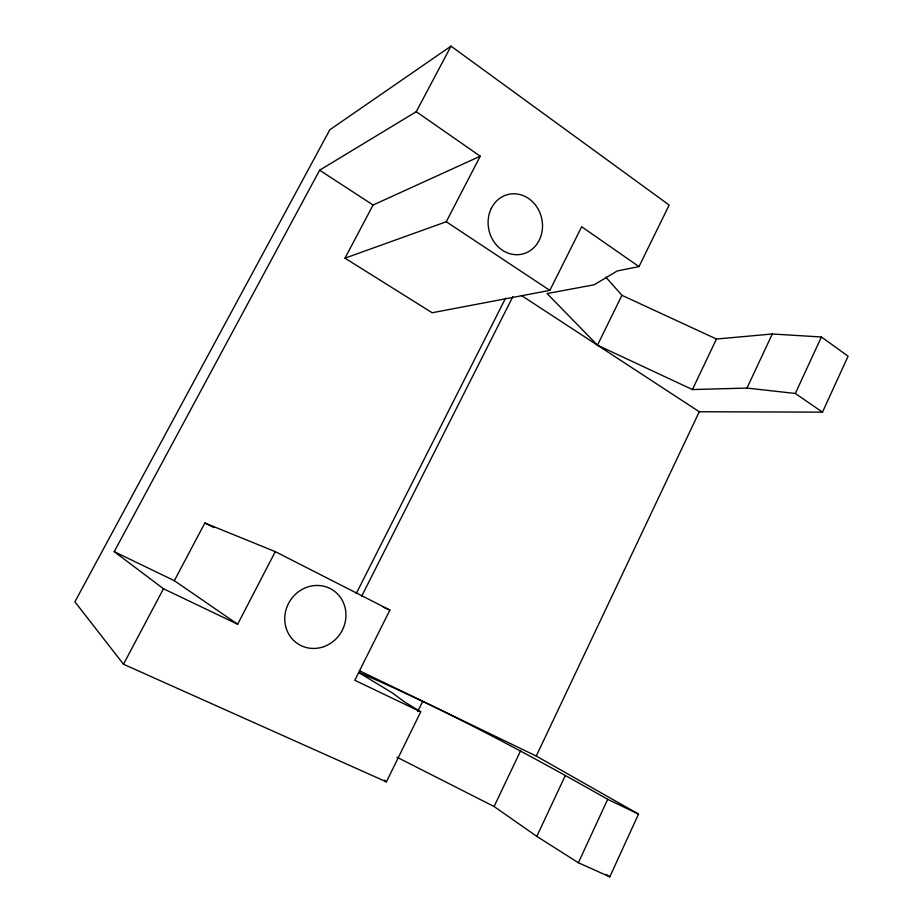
<?xml version="1.0" encoding="UTF-8"?>
<svg xmlns="http://www.w3.org/2000/svg" width="923" height="923" viewBox="0 0 923 923"><rect width="100%" height="100%" fill="white"/><g stroke="black" fill="none" stroke-linecap="round" stroke-linejoin="round"><path stroke-width="1.38" d="M396.913 757.195L494.082 806.517L536.805 836.376L578.375 862.74L609.791 876.85L638.52 814.086L536.263 756.052L359.428 670.709M521.449 295.498L699.276 411.739L822.485 412.143L848.099 356.197L821.412 336.999L772.32 333.988L716.456 339.029L621.929 295.314L605.788 277.119M578.375 862.74L607.692 799.318C526.745 753.341 444.644 709.256 359.024 672.498M358.92 672.636L392.263 692.885L404.747 702.068L420.726 711.829L386.402 781.862L123.486 664.237L74.901 601.796L329.823 129.762L451.001 46.15L669.163 205.056L638.993 266.597L617.199 270.958L594.227 284.78L547.074 293.537L597.458 345.179L692.423 389.552L746.961 388.075L795.314 393.463L821.412 336.999M536.805 836.376L565.141 775.92M746.961 388.075L772.32 333.988M536.263 756.052L699.276 411.739M494.082 806.517L520.745 750.468M692.423 389.552L716.456 339.029M417.704 711.552L422.757 701.272M597.458 345.179L621.929 295.314M275.285 551.642L237.649 624.236L174.343 580.682L204.86 522.995L275.285 551.642L389.91 610.068L354.778 680.274L420.726 711.829M237.649 624.236L163.475 588.759L114.221 551.654L319.635 170.201L416.261 111.706L480.248 156.206L373.088 205.021L344.971 258.163L432.16 312.747L549.843 290.376L581.675 226.746L638.993 266.597M356.29 593.454L505.573 298.141M361.516 596.512L512.819 296.698M344.971 258.163L446.271 221.751L480.248 156.206M123.486 664.237L163.475 588.759M416.261 111.706L451.001 46.15M383.345 607.242L389.91 610.068M607.692 799.318L638.52 814.086M114.221 551.654L174.343 580.682M204.86 522.995L213.801 527.541M319.635 170.201L373.088 205.021M446.271 221.751L549.843 290.376M606.238 874.427L609.791 876.85M795.314 393.463L822.485 412.143M384.256 780.131L386.402 781.862M323.881 646.642A32.063 30.032 -58 0 0 336.549 592.981A32.063 30.032 -58 0 0 285.634 611.245A32.063 30.032 -58 0 0 323.881 646.642M491.359 208.31A30.655 27.021 77 0 0 516.095 254.713A30.655 27.021 77 0 0 538.478 209.717A30.655 27.021 77 0 0 491.359 208.31"/></g></svg>
